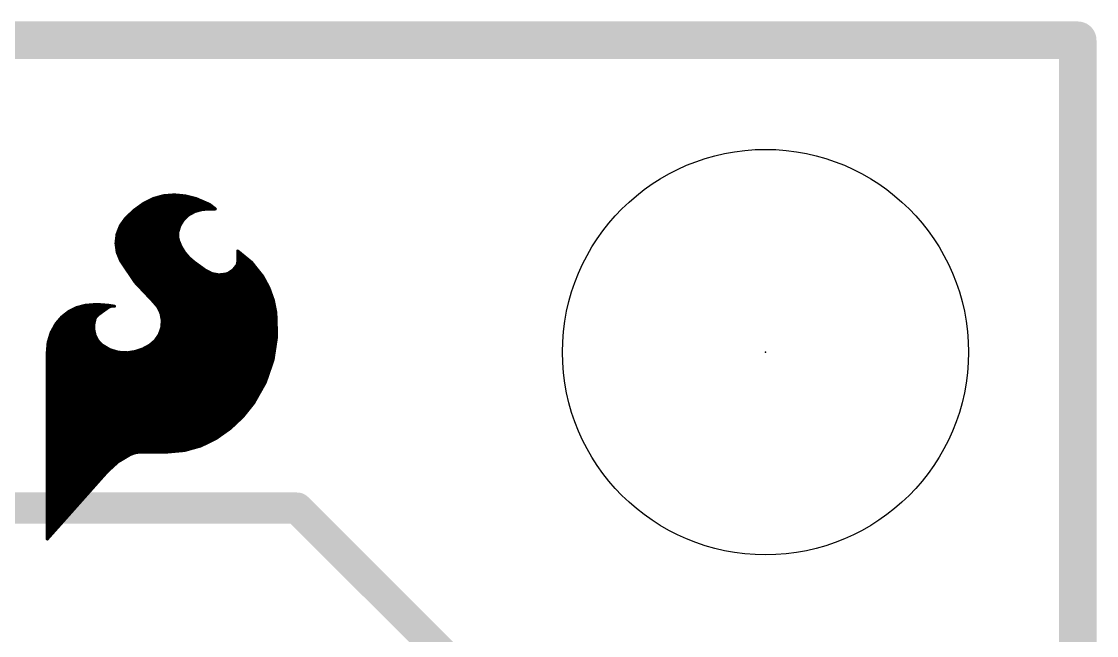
# Model space of a CAD drawing. Extents: x -6.3 to 52.2, y -19.1 to 23.1.
# Drawn here: x 43.48 to 52.22, y 18.01 to 23.01 of the extents above; entities that cross this region are included whole.
import ezdxf

# ---------------------------------------------------------------- set-up
doc = ezdxf.new("R2010")
doc.units = 0
for name, color, linetype in [('1', 12, 'CONTINUOUS'), ('16', 132, 'CONTINUOUS'), ('20', 53, 'CONTINUOUS'), ('21', 41, 'CONTINUOUS'), ('23', 53, 'CONTINUOUS')]:
    doc.layers.add(name, color=color, linetype=linetype)

msp = doc.modelspace()

# ---------------------------------------------------------------- linework, layer by layer
at = {"layer": '1', "const_width": 0.254}
for points in [[(0, 22.86), (52.07, 22.86)], [(52.07, 22.86), (52.07, 0)], [(45.72, 19.05), (38.1, 19.05)], [(45.72, 19.05), (46.99, 17.78)]]:
    msp.add_lwpolyline(points, dxfattribs=at)
at = {"layer": '1', "const_width": 0.127}
for points in [[(52.1335, 22.86, 1), (52.0065, 22.86)], [(52.07, 22.7965, 1), (52.07, 22.9235)], [(45.7649, 19.0949, 1), (45.6751, 19.0051)], [(45.72, 18.9865, 1), (45.72, 19.1135)]]:
    msp.add_lwpolyline(points, format="xyb", dxfattribs=at)
at = {"layer": '16', "const_width": 0.254}
for points in [[(0, 22.86), (52.07, 22.86)], [(52.07, 22.86), (52.07, 0)]]:
    msp.add_lwpolyline(points, dxfattribs=at)
at = {"layer": '16', "const_width": 0.127}
for points in [[(52.1335, 22.86, 1), (52.0065, 22.86)], [(52.07, 22.7965, 1), (52.07, 22.9235)]]:
    msp.add_lwpolyline(points, format="xyb", dxfattribs=at)
at = {"layer": '20', "const_width": 0.3048}
for points in [[(52.07, 22.86), (0, 22.86)], [(52.07, 0), (52.07, 22.86)]]:
    msp.add_lwpolyline(points, dxfattribs=at)
at = {"layer": '20', "const_width": 0.1524}
for points in [[(52.1462, 22.86, 1), (51.9938, 22.86)], [(52.07, 22.7838, 1), (52.07, 22.9362)]]:
    msp.add_lwpolyline(points, format="xyb", dxfattribs=at)
at = {"layer": '20'}
msp.add_circle((49.53, 20.32), 1.651, dxfattribs=at)
at = {"layer": '21', "const_width": 0.0254}
for points in [[(44.6349, 21.5936), (44.5509, 21.5704)], [(44.622, 21.59), (44.8184, 21.59)], [(44.7218, 21.6002), (44.6349, 21.5936)], [(44.8118, 21.5917), (44.7218, 21.6002)], [(44.8996, 21.5697), (44.8118, 21.5917)], [(44.4729, 21.5316), (44.3952, 21.4756)], [(44.4482, 21.5138), (45.0194, 21.5138)], [(44.5509, 21.5704), (44.4729, 21.5316)], [(44.4882, 21.5392), (44.9697, 21.5392)], [(44.5392, 21.5646), (44.9111, 21.5646)], [(44.9225, 21.5595), (44.8996, 21.5697)], [(44.9581, 21.5443), (44.9225, 21.5595)], [(45.0085, 21.5222), (44.9581, 21.5443)], [(45.052, 21.4884), (45.0085, 21.5222)], [(44.3952, 21.4756), (44.3256, 21.4097)], [(44.3282, 21.4122), (44.8106, 21.4122)], [(44.3551, 21.4376), (44.8377, 21.4376)], [(44.3819, 21.463), (44.8848, 21.463)], [(44.413, 21.4884), (45.052, 21.4884)], [(44.7967, 21.3993), (44.8387, 21.4385)], [(44.8387, 21.4385), (44.8895, 21.4655)], [(44.8895, 21.4655), (44.9407, 21.48)], [(44.9407, 21.48), (44.9936, 21.4859)], [(44.9936, 21.4859), (45.0546, 21.4859)], [(45.0545, 21.4859), (45.052, 21.4884)], [(45.0546, 21.4859), (45.0545, 21.4859)], [(44.2825, 21.3493), (44.2557, 21.2801)], [(44.2773, 21.336), (44.762, 21.336)], [(44.3256, 21.4097), (44.2825, 21.3493)], [(44.2911, 21.3614), (44.7732, 21.3614)], [(44.3092, 21.3868), (44.789, 21.3868)], [(44.7498, 21.2954), (44.7664, 21.3504)], [(44.7664, 21.3504), (44.7967, 21.3993)], [(44.2557, 21.2801), (44.2471, 21.2064)], [(44.2533, 21.2598), (44.7488, 21.2598)], [(44.2577, 21.2852), (44.7494, 21.2852)], [(44.2675, 21.3106), (44.7544, 21.3106)], [(44.7484, 21.262), (44.7498, 21.2954)], [(44.7549, 21.2293), (44.7484, 21.262)], [(44.2471, 21.2064), (44.257, 21.1329)], [(44.2474, 21.209), (44.7634, 21.209)], [(44.2502, 21.1836), (44.774, 21.1836)], [(44.2504, 21.2344), (44.7539, 21.2344)], [(44.2536, 21.1582), (44.7885, 21.1582)], [(44.7764, 21.1778), (44.7549, 21.2293)], [(44.8057, 21.1303), (44.7764, 21.1778)], [(44.257, 21.1329), (44.285, 21.0642)], [(44.2571, 21.1328), (44.8042, 21.1328)], [(44.2674, 21.1074), (44.8253, 21.1074)], [(44.2778, 21.082), (44.8489, 21.082)], [(44.285, 21.0642), (44.4036, 20.8884)], [(44.842, 21.0879), (44.8057, 21.1303)], [(44.8844, 21.0515), (44.842, 21.0879)], [(45.3501, 21.0509), (45.2375, 21.143)], [(45.2375, 21.143), (45.2375, 21.0541)], [(45.2375, 21.1328), (45.25, 21.1328)], [(45.2375, 21.1074), (45.281, 21.1074)], [(45.2375, 21.082), (45.3121, 21.082)], [(44.2901, 21.0566), (44.8785, 21.0566)], [(44.3073, 21.0312), (44.9125, 21.0312)], [(44.3244, 21.0058), (44.9477, 21.0058)], [(44.3415, 20.9804), (44.9858, 20.9804)], [(44.9758, 20.9855), (44.8844, 21.0515)], [(45.0271, 20.9593), (44.9758, 20.9855)], [(45.2002, 20.9894), (45.1613, 20.9626)], [(45.1871, 20.9804), (45.4063, 20.9804)], [(45.2298, 21.0261), (45.2002, 20.9894)], [(45.2134, 21.0058), (45.386, 21.0058)], [(45.2355, 21.0396), (45.2298, 21.0261)], [(45.232, 21.0312), (45.3658, 21.0312)], [(45.2375, 21.0541), (45.2355, 21.0396)], [(45.2375, 21.0566), (45.3431, 21.0566)], [(45.4407, 20.9372), (45.3501, 21.0509)], [(44.3587, 20.955), (45.0504, 20.955)], [(44.3758, 20.9296), (45.4448, 20.9296)], [(44.3929, 20.9042), (45.4584, 20.9042)], [(44.4036, 20.8884), (44.5491, 20.734)], [(45.0837, 20.9489), (45.0271, 20.9593)], [(45.1409, 20.955), (45.0837, 20.9489)], [(45.1613, 20.9626), (45.1409, 20.955)], [(45.1409, 20.955), (45.4265, 20.955)], [(45.4908, 20.8438), (45.4407, 20.9372)], [(44.4126, 20.8788), (45.4721, 20.8788)], [(44.4366, 20.8534), (45.4857, 20.8534)], [(44.4605, 20.828), (45.4965, 20.828)], [(44.4844, 20.8026), (45.5056, 20.8026)], [(45.5266, 20.744), (45.4908, 20.8438)], [(44.5084, 20.7772), (45.5147, 20.7772)], [(44.5323, 20.7518), (45.5238, 20.7518)], [(44.5491, 20.734), (44.5874, 20.6891)], [(44.5556, 20.7264), (45.5301, 20.7264)], [(45.5473, 20.64), (45.5266, 20.744)], [(43.8632, 20.6505), (43.8062, 20.6061)], [(43.8302, 20.6248), (44.1029, 20.6248)], [(43.8628, 20.6502), (44.1379, 20.6502)], [(43.928, 20.6826), (43.8632, 20.6505)], [(43.9139, 20.6756), (44.1729, 20.6756)], [(43.9979, 20.701), (43.928, 20.6826)], [(44.0919, 20.7083), (43.9979, 20.701)], [(43.9979, 20.701), (44.1859, 20.701)], [(44.1859, 20.701), (44.0919, 20.7083)], [(44.0995, 20.6223), (44.1834, 20.6832)], [(44.1834, 20.6832), (44.1991, 20.6916)], [(44.2342, 20.6934), (44.1859, 20.701)], [(44.1991, 20.6916), (44.2165, 20.6951)], [(44.2165, 20.6951), (44.2342, 20.6934)], [(44.5772, 20.701), (45.5352, 20.701)], [(44.5874, 20.6891), (44.6129, 20.6358)], [(44.5939, 20.6756), (45.5402, 20.6756)], [(44.606, 20.6502), (45.5453, 20.6502)], [(44.6129, 20.6358), (44.6236, 20.5777)], [(44.6149, 20.6248), (45.5478, 20.6248)], [(45.5533, 20.4472), (45.5473, 20.64)], [(43.7592, 20.5511), (43.7191, 20.4779)], [(43.7578, 20.5486), (44.0671, 20.5486)], [(43.8062, 20.6061), (43.7592, 20.5511)], [(43.7788, 20.574), (44.0727, 20.574)], [(43.8005, 20.5994), (44.0807, 20.5994)], [(44.0668, 20.5473), (44.0767, 20.5918)], [(44.0668, 20.5017), (44.0668, 20.5473)], [(44.0767, 20.5918), (44.0857, 20.6089)], [(44.0857, 20.6089), (44.0995, 20.6223)], [(44.6236, 20.5777), (44.619, 20.5188)], [(44.6196, 20.5994), (45.5486, 20.5994)], [(44.6214, 20.5486), (45.5502, 20.5486)], [(44.6234, 20.574), (45.5494, 20.574)], [(43.7191, 20.4779), (43.6951, 20.398)], [(43.7174, 20.4724), (44.0733, 20.4724)], [(43.73, 20.4978), (44.0676, 20.4978)], [(43.7439, 20.5232), (44.0668, 20.5232)], [(44.0767, 20.4572), (44.0668, 20.5017)], [(44.0989, 20.4138), (44.0767, 20.4572)], [(44.5994, 20.4631), (44.566, 20.4144)], [(44.619, 20.5188), (44.5994, 20.4631)], [(44.6027, 20.4724), (45.5525, 20.4724)], [(44.6116, 20.4978), (45.5518, 20.4978)], [(44.6194, 20.5232), (45.551, 20.5232)], [(43.6951, 20.398), (43.6881, 20.3149)], [(43.6928, 20.3708), (44.1452, 20.3708)], [(43.6949, 20.3962), (44.1157, 20.3962)], [(43.7021, 20.4216), (44.0949, 20.4216)], [(43.7098, 20.447), (44.0819, 20.447)], [(44.1326, 20.3784), (44.0989, 20.4138)], [(44.196, 20.3402), (44.1326, 20.3784)], [(44.5212, 20.3759), (44.4648, 20.3455)], [(44.5117, 20.3708), (45.5418, 20.3708)], [(44.566, 20.4144), (44.5212, 20.3759)], [(44.5449, 20.3962), (45.5456, 20.3962)], [(44.571, 20.4216), (45.5495, 20.4216)], [(44.5884, 20.447), (45.5533, 20.447)], [(45.5245, 20.2565), (45.5533, 20.4472)], [(43.6881, 20.3149), (43.6881, 18.7985)], [(43.6881, 20.2946), (45.5302, 20.2946)], [(43.6885, 20.32), (44.2622, 20.32)], [(43.6907, 20.3454), (44.1874, 20.3454)], [(44.2668, 20.3186), (44.196, 20.3402)], [(44.3408, 20.3149), (44.2668, 20.3186)], [(44.4041, 20.325), (44.3408, 20.3149)], [(44.3728, 20.32), (45.5341, 20.32)], [(44.4648, 20.3455), (44.4041, 20.325)], [(44.4645, 20.3454), (45.5379, 20.3454)], [(43.6881, 20.2692), (45.5264, 20.2692)], [(43.6881, 20.2438), (45.5201, 20.2438)], [(43.6881, 20.2184), (45.5114, 20.2184)], [(43.6881, 20.193), (45.5026, 20.193)], [(45.4617, 20.0741), (45.5245, 20.2565)], [(43.6881, 20.1676), (45.4939, 20.1676)], [(43.6881, 20.1422), (45.4851, 20.1422)], [(43.6881, 20.1168), (45.4764, 20.1168)], [(43.6881, 20.0914), (45.4676, 20.0914)], [(43.6881, 20.066), (45.4571, 20.066)], [(43.6881, 20.0406), (45.4428, 20.0406)], [(43.6881, 20.0152), (45.4285, 20.0152)], [(45.367, 19.906), (45.4617, 20.0741)], [(43.6881, 19.9898), (45.4142, 19.9898)], [(43.6881, 19.9644), (45.3999, 19.9644)], [(43.6881, 19.939), (45.3856, 19.939)], [(43.6881, 19.9136), (45.3713, 19.9136)], [(43.6881, 19.8882), (45.3528, 19.8882)], [(43.6881, 19.8628), (45.3325, 19.8628)], [(43.6881, 19.8374), (45.3122, 19.8374)], [(45.2786, 19.7953), (45.367, 19.906)], [(43.6881, 19.812), (45.2919, 19.812)], [(43.6881, 19.7866), (45.2693, 19.7866)], [(43.6881, 19.7612), (45.2424, 19.7612)], [(45.1754, 19.6981), (45.2786, 19.7953)], [(43.6881, 19.7358), (45.2154, 19.7358)], [(43.6881, 19.7104), (45.1885, 19.7104)], [(43.6881, 19.685), (45.1569, 19.685)], [(45.0597, 19.6164), (45.1754, 19.6981)], [(43.6881, 19.6596), (45.1209, 19.6596)], [(43.6881, 19.6342), (45.0849, 19.6342)], [(43.6881, 19.6088), (45.0441, 19.6088)], [(43.6881, 19.5834), (44.992, 19.5834)], [(44.9367, 19.5564), (45.0597, 19.6164)], [(43.6881, 19.558), (44.9399, 19.558)], [(43.6881, 19.5326), (44.8514, 19.5326)], [(43.6881, 19.5072), (44.6685, 19.5072)], [(44.2625, 19.4267), (44.3637, 19.4869)], [(44.3637, 19.4869), (44.4009, 19.5004)], [(44.4009, 19.5004), (44.4399, 19.5072)], [(44.4399, 19.5072), (44.6685, 19.5072)], [(44.6685, 19.5072), (44.8048, 19.5196)], [(44.8048, 19.5196), (44.9367, 19.5564)], [(43.6881, 19.4818), (44.3551, 19.4818)], [(43.6881, 19.4564), (44.3124, 19.4564)], [(43.6881, 19.431), (44.2697, 19.431)], [(43.6881, 19.4056), (44.2394, 19.4056)], [(44.1757, 19.3472), (44.2625, 19.4267)], [(43.6881, 19.3802), (44.2117, 19.3802)], [(43.6881, 19.3548), (44.184, 19.3548)], [(43.6881, 18.7985), (44.1757, 19.3472)], [(43.6881, 19.3294), (44.1599, 19.3294)], [(43.6881, 19.304), (44.1373, 19.304)], [(43.6881, 19.2786), (44.1147, 19.2786)], [(43.6881, 19.2532), (44.0922, 19.2532)], [(43.6881, 19.2278), (44.0696, 19.2278)], [(43.6881, 19.2024), (44.047, 19.2024)], [(43.6881, 19.177), (44.0245, 19.177)], [(43.6881, 19.1516), (44.0019, 19.1516)], [(43.6881, 19.1262), (43.9793, 19.1262)], [(43.6881, 19.1008), (43.9567, 19.1008)], [(43.6881, 19.0754), (43.9342, 19.0754)], [(43.6881, 19.05), (43.9116, 19.05)], [(43.6881, 19.0246), (43.889, 19.0246)], [(43.6881, 18.9992), (43.8665, 18.9992)], [(43.6881, 18.9738), (43.8439, 18.9738)], [(43.6881, 18.9484), (43.8213, 18.9484)], [(43.6881, 18.923), (43.7987, 18.923)], [(43.6881, 18.8976), (43.7762, 18.8976)], [(43.6881, 18.8722), (43.7536, 18.8722)], [(43.6881, 18.8468), (43.731, 18.8468)], [(43.6881, 18.8214), (43.7084, 18.8214)]]:
    msp.add_lwpolyline(points, dxfattribs=at)
at = {"layer": '21', "const_width": 0.0127}
for points in [[(44.622, 21.5964, 1), (44.622, 21.5836)], [(44.6344, 21.5999, 1), (44.6354, 21.5872)], [(44.6366, 21.5875, 1), (44.6332, 21.5997)], [(44.7224, 21.6065, 1), (44.7212, 21.5939)], [(44.7223, 21.5939, 1), (44.7213, 21.6065)], [(44.8134, 21.5978, 1), (44.8103, 21.5855)], [(44.8112, 21.5853, 1), (44.8125, 21.598)], [(44.8184, 21.5836, 1), (44.8184, 21.5964)], [(44.4482, 21.5202, 1), (44.4482, 21.5074)], [(44.4701, 21.5373, 1), (44.4757, 21.5259)], [(44.4766, 21.5264, 1), (44.4692, 21.5368)], [(44.4882, 21.5456, 1), (44.4882, 21.5328)], [(44.5392, 21.571, 1), (44.5392, 21.5583)], [(44.5492, 21.5765, 1), (44.5526, 21.5643)], [(44.5537, 21.5647, 1), (44.5481, 21.5761)], [(44.9022, 21.5755, 1), (44.897, 21.5639)], [(44.8981, 21.5635, 1), (44.9011, 21.5759)], [(44.9111, 21.5583, 1), (44.9111, 21.571)], [(44.925, 21.5653, 1), (44.92, 21.5537)], [(44.9199, 21.5537, 1), (44.9251, 21.5653)], [(44.9606, 21.5501, 1), (44.9556, 21.5385)], [(44.9556, 21.5385, 1), (44.9606, 21.5501)], [(44.9697, 21.5328, 1), (44.9697, 21.5456)], [(45.0124, 21.5272, 1), (45.0046, 21.5172)], [(45.006, 21.5164, 1), (45.0111, 21.528)], [(45.0194, 21.5074, 1), (45.0194, 21.5202)], [(44.3282, 21.4186, 1), (44.3282, 21.4059)], [(44.3551, 21.444, 1), (44.3551, 21.4312)], [(44.3819, 21.4694, 1), (44.3819, 21.4566)], [(44.3915, 21.4807, 1), (44.3989, 21.4704)], [(44.3996, 21.4709, 1), (44.3908, 21.4802)], [(44.413, 21.4948, 1), (44.413, 21.4821)], [(44.8106, 21.4059, 1), (44.8106, 21.4186)], [(44.8358, 21.4441, 1), (44.8417, 21.4329)], [(44.8431, 21.4339, 1), (44.8344, 21.4432)], [(44.8377, 21.4312, 1), (44.8377, 21.444)], [(44.8878, 21.4716, 1), (44.8912, 21.4594)], [(44.8848, 21.4566, 1), (44.8848, 21.4694)], [(44.8925, 21.4599, 1), (44.8865, 21.4711)], [(44.94, 21.4863, 1), (44.9414, 21.4737)], [(44.9424, 21.4739, 1), (44.939, 21.4861)], [(44.9936, 21.4923, 1), (44.9936, 21.4795)], [(44.9943, 21.4796, 1), (44.9929, 21.4922)], [(45.0565, 21.4929, 1), (45.0475, 21.4839)], [(45.0481, 21.4834, 1), (45.0559, 21.4934)], [(45.0545, 21.4923, 1), (45.0545, 21.4795)], [(45.05, 21.4814, 1), (45.059, 21.4904)], [(45.052, 21.4821, 1), (45.052, 21.4948)], [(45.0546, 21.4795, 1), (45.0546, 21.4923)], [(45.0546, 21.4795, 1), (45.0546, 21.4923)], [(44.2773, 21.3424, 1), (44.2773, 21.3297)], [(44.2773, 21.353, 1), (44.2876, 21.3456)], [(44.2884, 21.347, 1), (44.2765, 21.3516)], [(44.2911, 21.3678, 1), (44.2911, 21.355)], [(44.3092, 21.3932, 1), (44.3092, 21.3804)], [(44.3212, 21.4143, 1), (44.33, 21.4051)], [(44.3308, 21.406, 1), (44.3204, 21.4134)], [(44.761, 21.3538, 1), (44.7718, 21.3471)], [(44.7725, 21.3486, 1), (44.7603, 21.3523)], [(44.762, 21.3297, 1), (44.762, 21.3424)], [(44.7732, 21.355, 1), (44.7732, 21.3678)], [(44.789, 21.3804, 1), (44.789, 21.3932)], [(44.7924, 21.4039, 1), (44.8011, 21.3946)], [(44.8021, 21.3959, 1), (44.7913, 21.4026)], [(44.2533, 21.2662, 1), (44.2533, 21.2535)], [(44.2498, 21.2824, 1), (44.2617, 21.2778)], [(44.262, 21.2794, 1), (44.2494, 21.2809)], [(44.2577, 21.2916, 1), (44.2577, 21.2788)], [(44.2675, 21.317, 1), (44.2675, 21.3042)], [(44.742, 21.2623, 1), (44.7547, 21.2618)], [(44.7546, 21.2633, 1), (44.7422, 21.2608)], [(44.7561, 21.2951, 1), (44.7435, 21.2957)], [(44.7437, 21.2972, 1), (44.7559, 21.2936)], [(44.7488, 21.2535, 1), (44.7488, 21.2662)], [(44.7494, 21.2788, 1), (44.7494, 21.2916)], [(44.7544, 21.3042, 1), (44.7544, 21.317)], [(44.2534, 21.2073, 1), (44.2408, 21.2056)], [(44.2408, 21.2072, 1), (44.2534, 21.2057)], [(44.2474, 21.2154, 1), (44.2474, 21.2026)], [(44.2502, 21.19, 1), (44.2502, 21.1773)], [(44.2504, 21.2408, 1), (44.2504, 21.228)], [(44.2536, 21.1646, 1), (44.2536, 21.1518)], [(44.7608, 21.2317, 1), (44.749, 21.2269)], [(44.7487, 21.2281, 1), (44.7611, 21.2305)], [(44.7539, 21.228, 1), (44.7539, 21.2408)], [(44.7634, 21.2026, 1), (44.7634, 21.2154)], [(44.7818, 21.1811, 1), (44.771, 21.1745)], [(44.7705, 21.1753, 1), (44.7822, 21.1802)], [(44.774, 21.1773, 1), (44.774, 21.19)], [(44.7885, 21.1518, 1), (44.7885, 21.1646)], [(44.2629, 21.1353, 1), (44.2512, 21.1305)], [(44.2571, 21.1392, 1), (44.2571, 21.1264)], [(44.2507, 21.1321, 1), (44.2633, 21.1338)], [(44.2674, 21.1138, 1), (44.2674, 21.1011)], [(44.2778, 21.0884, 1), (44.2778, 21.0756)], [(44.2903, 21.0678, 1), (44.2797, 21.0606)], [(44.2791, 21.0618, 1), (44.2909, 21.0666)], [(44.8105, 21.1344, 1), (44.8009, 21.1262)], [(44.8003, 21.127, 1), (44.8111, 21.1336)], [(44.8042, 21.1264, 1), (44.8042, 21.1392)], [(44.8253, 21.1011, 1), (44.8253, 21.1138)], [(44.8462, 21.0927, 1), (44.8379, 21.0831)], [(44.8372, 21.0838, 1), (44.8469, 21.092)], [(44.8489, 21.0756, 1), (44.8489, 21.0884)], [(45.2415, 21.1479, 1), (45.2335, 21.1381)], [(45.2375, 21.1392, 1), (45.2375, 21.1264)], [(45.2375, 21.1138, 1), (45.2375, 21.1011)], [(45.2375, 21.0884, 1), (45.2375, 21.0756)], [(45.2439, 21.143, 1), (45.2312, 21.143)], [(45.25, 21.1264, 1), (45.25, 21.1392)], [(45.281, 21.1011, 1), (45.281, 21.1138)], [(45.3121, 21.0756, 1), (45.3121, 21.0884)], [(44.2901, 21.063, 1), (44.2901, 21.0502)], [(44.3073, 21.0376, 1), (44.3073, 21.0249)], [(44.3244, 21.0122, 1), (44.3244, 20.9994)], [(44.3415, 20.9868, 1), (44.3415, 20.974)], [(44.8881, 21.0566, 1), (44.8807, 21.0464)], [(44.8785, 21.0502, 1), (44.8785, 21.063)], [(44.8803, 21.0467, 1), (44.8885, 21.0563)], [(44.9125, 21.0249, 1), (44.9125, 21.0376)], [(44.9477, 20.9994, 1), (44.9477, 21.0122)], [(44.9787, 20.9912, 1), (44.9729, 20.9798)], [(44.9721, 20.9804, 1), (44.9795, 20.9906)], [(44.9858, 20.974, 1), (44.9858, 20.9868)], [(45.1871, 20.9868, 1), (45.1871, 20.974)], [(45.1952, 20.9934, 1), (45.2051, 20.9854)], [(45.2038, 20.9841, 1), (45.1966, 20.9946)], [(45.2134, 21.0122, 1), (45.2134, 20.9994)], [(45.224, 21.0286, 1), (45.2356, 21.0236)], [(45.2347, 21.0221, 1), (45.2249, 21.0301)], [(45.232, 21.0376, 1), (45.232, 21.0249)], [(45.2292, 21.0404, 1), (45.2418, 21.0387)], [(45.2414, 21.0371, 1), (45.2297, 21.0421)], [(45.2375, 21.063, 1), (45.2375, 21.0502)], [(45.2438, 21.0532, 1), (45.2312, 21.055)], [(45.2312, 21.0541, 1), (45.2439, 21.0541)], [(45.3431, 21.0502, 1), (45.3431, 21.063)], [(45.355, 21.0549, 1), (45.3451, 21.047)], [(45.346, 21.046, 1), (45.3541, 21.0558)], [(45.3658, 21.0249, 1), (45.3658, 21.0376)], [(45.386, 20.9994, 1), (45.386, 21.0122)], [(45.4063, 20.974, 1), (45.4063, 20.9868)], [(44.3587, 20.9614, 1), (44.3587, 20.9487)], [(44.3758, 20.936, 1), (44.3758, 20.9232)], [(44.3929, 20.9106, 1), (44.3929, 20.8978)], [(44.4082, 20.8927, 1), (44.399, 20.884)], [(44.3984, 20.8848, 1), (44.4089, 20.8919)], [(45.0282, 20.9656, 1), (45.0259, 20.9531)], [(45.0242, 20.9537, 1), (45.03, 20.965)], [(45.0504, 20.9487, 1), (45.0504, 20.9614)], [(45.083, 20.9552, 1), (45.0843, 20.9425)], [(45.0825, 20.9426, 1), (45.0848, 20.9551)], [(45.1409, 20.9614, 1), (45.1409, 20.9487)], [(45.1387, 20.961, 1), (45.1431, 20.949)], [(45.1416, 20.9487, 1), (45.1402, 20.9613)], [(45.1577, 20.9678, 1), (45.1649, 20.9574)], [(45.1635, 20.9566, 1), (45.1591, 20.9686)], [(45.4265, 20.9487, 1), (45.4265, 20.9614)], [(45.4463, 20.9402, 1), (45.4351, 20.9342)], [(45.4357, 20.9332, 1), (45.4457, 20.9412)], [(45.4448, 20.9232, 1), (45.4448, 20.936)], [(45.4584, 20.8978, 1), (45.4584, 20.9106)], [(44.4126, 20.8852, 1), (44.4126, 20.8725)], [(44.4366, 20.8598, 1), (44.4366, 20.847)], [(44.4605, 20.8344, 1), (44.4605, 20.8216)], [(44.4844, 20.809, 1), (44.4844, 20.7963)], [(45.4721, 20.8725, 1), (45.4721, 20.8852)], [(45.4968, 20.8459, 1), (45.4849, 20.8416)], [(45.4852, 20.8408, 1), (45.4964, 20.8468)], [(45.4857, 20.847, 1), (45.4857, 20.8598)], [(45.4965, 20.8216, 1), (45.4965, 20.8344)], [(45.5056, 20.7963, 1), (45.5056, 20.809)], [(44.5084, 20.7836, 1), (44.5084, 20.7708)], [(44.5323, 20.7582, 1), (44.5323, 20.7454)], [(44.5539, 20.7381, 1), (44.5443, 20.7299)], [(44.5445, 20.7296, 1), (44.5537, 20.7384)], [(44.5556, 20.7328, 1), (44.5556, 20.7201)], [(45.5147, 20.7708, 1), (45.5147, 20.7836)], [(45.5329, 20.7452, 1), (45.5204, 20.7427)], [(45.5207, 20.7418, 1), (45.5326, 20.7461)], [(45.5238, 20.7454, 1), (45.5238, 20.7582)], [(45.5301, 20.7201, 1), (45.5301, 20.7328)], [(43.8302, 20.6312, 1), (43.8302, 20.6184)], [(43.8628, 20.6566, 1), (43.8628, 20.6439)], [(43.8604, 20.6562, 1), (43.866, 20.6448)], [(43.8671, 20.6455, 1), (43.8593, 20.6555)], [(43.9139, 20.682, 1), (43.9139, 20.6692)], [(43.9264, 20.6887, 1), (43.9296, 20.6764)], [(43.9308, 20.6769, 1), (43.9252, 20.6883)], [(43.9979, 20.7074, 1), (43.9979, 20.6946)], [(43.9974, 20.7073, 1), (43.9984, 20.6947)], [(43.9995, 20.6949, 1), (43.9963, 20.7071)], [(44.0924, 20.7147, 1), (44.0914, 20.702)], [(44.0924, 20.702, 1), (44.0914, 20.7147)], [(44.1029, 20.6184, 1), (44.1029, 20.6312)], [(44.1379, 20.6439, 1), (44.1379, 20.6566)], [(44.1729, 20.6692, 1), (44.1729, 20.682)], [(44.1804, 20.6888, 1), (44.1864, 20.6776)], [(44.1869, 20.7073, 1), (44.1849, 20.6947)], [(44.1871, 20.6781, 1), (44.1797, 20.6883)], [(44.1854, 20.6947, 1), (44.1864, 20.7073)], [(44.1859, 20.6946, 1), (44.1859, 20.7074)], [(44.1978, 20.6978, 1), (44.2003, 20.6854)], [(44.2021, 20.686, 1), (44.1961, 20.6972)], [(44.2171, 20.7014, 1), (44.2159, 20.6888)], [(44.2178, 20.6889, 1), (44.2152, 20.7013)], [(44.2332, 20.6871, 1), (44.2352, 20.6997)], [(44.2336, 20.6871, 1), (44.2348, 20.6997)], [(44.5772, 20.7074, 1), (44.5772, 20.6946)], [(44.5932, 20.6918, 1), (44.5817, 20.6863)], [(44.5826, 20.6849, 1), (44.5923, 20.6932)], [(44.5939, 20.682, 1), (44.5939, 20.6692)], [(44.606, 20.6566, 1), (44.606, 20.6439)], [(44.6191, 20.6369, 1), (44.6066, 20.6346)], [(44.6071, 20.633, 1), (44.6186, 20.6385)], [(44.6149, 20.6312, 1), (44.6149, 20.6184)], [(45.5352, 20.6946, 1), (45.5352, 20.7074)], [(45.5402, 20.6692, 1), (45.5402, 20.682)], [(45.5536, 20.6402, 1), (45.541, 20.6398)], [(45.5411, 20.6388, 1), (45.5535, 20.6412)], [(45.5453, 20.6439, 1), (45.5453, 20.6566)], [(45.5478, 20.6184, 1), (45.5478, 20.6312)], [(43.7578, 20.555, 1), (43.7578, 20.5422)], [(43.7544, 20.5552, 1), (43.764, 20.547)], [(43.7648, 20.548, 1), (43.7536, 20.5542)], [(43.7788, 20.5804, 1), (43.7788, 20.5677)], [(43.8005, 20.6058, 1), (43.8005, 20.593)], [(43.8023, 20.6111, 1), (43.8101, 20.6011)], [(43.811, 20.602, 1), (43.8013, 20.6102)], [(44.0731, 20.5473, 1), (44.0604, 20.5473)], [(44.0606, 20.5487, 1), (44.073, 20.5459)], [(44.0671, 20.5422, 1), (44.0671, 20.555)], [(44.0711, 20.5948, 1), (44.0823, 20.5888)], [(44.0829, 20.5904, 1), (44.0705, 20.5932)], [(44.0727, 20.5677, 1), (44.0727, 20.5804)], [(44.0813, 20.6134, 1), (44.0901, 20.6043)], [(44.0913, 20.6059, 1), (44.0801, 20.6118)], [(44.0807, 20.593, 1), (44.0807, 20.6058)], [(44.0958, 20.6274, 1), (44.1032, 20.6172)], [(44.1039, 20.6178, 1), (44.0951, 20.6268)], [(44.6196, 20.6058, 1), (44.6196, 20.593)], [(44.6214, 20.555, 1), (44.6214, 20.5422)], [(44.6234, 20.5804, 1), (44.6234, 20.5677)], [(44.63, 20.5772, 1), (44.6173, 20.5782)], [(44.6174, 20.5765, 1), (44.6299, 20.5788)], [(45.5486, 20.593, 1), (45.5486, 20.6058)], [(45.5494, 20.5677, 1), (45.5494, 20.5804)], [(45.5502, 20.5422, 1), (45.5502, 20.555)], [(43.7174, 20.4788, 1), (43.7174, 20.466)], [(43.7135, 20.481, 1), (43.7247, 20.4749)], [(43.7252, 20.4761, 1), (43.713, 20.4798)], [(43.73, 20.5042, 1), (43.73, 20.4915)], [(43.7439, 20.5296, 1), (43.7439, 20.5168)], [(44.073, 20.5031, 1), (44.0606, 20.5003)], [(44.0604, 20.5017, 1), (44.0731, 20.5017)], [(44.0668, 20.5168, 1), (44.0668, 20.5296)], [(44.0676, 20.4915, 1), (44.0676, 20.5042)], [(44.0824, 20.4601, 1), (44.071, 20.4543)], [(44.0705, 20.4558, 1), (44.0829, 20.4586)], [(44.0733, 20.466, 1), (44.0733, 20.4788)], [(44.5934, 20.4652, 1), (44.6054, 20.461)], [(44.6046, 20.4595, 1), (44.5942, 20.4667)], [(44.6027, 20.4788, 1), (44.6027, 20.466)], [(44.6116, 20.5042, 1), (44.6116, 20.4915)], [(44.6127, 20.5193, 1), (44.6254, 20.5183)], [(44.6194, 20.5296, 1), (44.6194, 20.5168)], [(44.625, 20.5167, 1), (44.6131, 20.5209)], [(45.551, 20.5168, 1), (45.551, 20.5296)], [(45.5518, 20.4915, 1), (45.5518, 20.5042)], [(45.5525, 20.466, 1), (45.5525, 20.4788)], [(43.6928, 20.3772, 1), (43.6928, 20.3645)], [(43.6949, 20.4026, 1), (43.6949, 20.3898)], [(43.7014, 20.3975, 1), (43.6887, 20.3986)], [(43.689, 20.3999, 1), (43.7011, 20.3962)], [(43.7021, 20.428, 1), (43.7021, 20.4153)], [(43.7098, 20.4534, 1), (43.7098, 20.4407)], [(44.0819, 20.4407, 1), (44.0819, 20.4534)], [(44.1035, 20.4181, 1), (44.0943, 20.4094)], [(44.0933, 20.4109, 1), (44.1046, 20.4166)], [(44.0949, 20.4153, 1), (44.0949, 20.428)], [(44.1157, 20.3898, 1), (44.1157, 20.4026)], [(44.1359, 20.3838, 1), (44.1293, 20.373)], [(44.128, 20.374, 1), (44.1372, 20.3828)], [(44.1452, 20.3645, 1), (44.1452, 20.3772)], [(44.5117, 20.3772, 1), (44.5117, 20.3645)], [(44.5171, 20.3807, 1), (44.5253, 20.3711)], [(44.5242, 20.3703, 1), (44.5182, 20.3815)], [(44.5449, 20.4026, 1), (44.5449, 20.3898)], [(44.5608, 20.4179, 1), (44.5713, 20.4108)], [(44.5702, 20.4095, 1), (44.5619, 20.4192)], [(44.571, 20.428, 1), (44.571, 20.4153)], [(44.5884, 20.4534, 1), (44.5884, 20.4407)], [(45.5418, 20.3645, 1), (45.5418, 20.3772)], [(45.5456, 20.3898, 1), (45.5456, 20.4026)], [(45.547, 20.447, 1), (45.5597, 20.4474)], [(45.5596, 20.4462, 1), (45.5471, 20.4481)], [(45.5495, 20.4153, 1), (45.5495, 20.428)], [(45.5533, 20.4407, 1), (45.5533, 20.4534)], [(43.6818, 20.3154, 1), (43.6944, 20.3144)], [(43.6881, 20.301, 1), (43.6881, 20.2883)], [(43.6944, 20.3149, 1), (43.6818, 20.3149)], [(43.6885, 20.3264, 1), (43.6885, 20.3136)], [(43.6907, 20.3518, 1), (43.6907, 20.3391)], [(44.1874, 20.3391, 1), (44.1874, 20.3518)], [(44.1979, 20.3463, 1), (44.1942, 20.3341)], [(44.1927, 20.3347, 1), (44.1993, 20.3456)], [(44.2672, 20.3249, 1), (44.2665, 20.3122)], [(44.2622, 20.3136, 1), (44.2622, 20.3264)], [(44.265, 20.3125, 1), (44.2687, 20.3246)], [(44.3398, 20.3212, 1), (44.3418, 20.3086)], [(44.3405, 20.3086, 1), (44.3411, 20.3212)], [(44.3728, 20.3264, 1), (44.3728, 20.3136)], [(44.4021, 20.331, 1), (44.4061, 20.319)], [(44.4051, 20.3187, 1), (44.4031, 20.3312)], [(44.4645, 20.3518, 1), (44.4645, 20.3391)], [(44.4618, 20.3511, 1), (44.4678, 20.3399)], [(44.4668, 20.3395, 1), (44.4628, 20.3515)], [(45.5302, 20.2883, 1), (45.5302, 20.301)], [(45.5341, 20.3136, 1), (45.5341, 20.3264)], [(45.5379, 20.3391, 1), (45.5379, 20.3518)], [(43.6881, 20.2756, 1), (43.6881, 20.2629)], [(43.6881, 20.2502, 1), (43.6881, 20.2374)], [(43.6881, 20.2248, 1), (43.6881, 20.2121)], [(43.6881, 20.1994, 1), (43.6881, 20.1867)], [(45.5026, 20.1867, 1), (45.5026, 20.1994)], [(45.5114, 20.2121, 1), (45.5114, 20.2248)], [(45.5182, 20.2574, 1), (45.5308, 20.2555)], [(45.5305, 20.2544, 1), (45.5185, 20.2585)], [(45.5201, 20.2374, 1), (45.5201, 20.2502)], [(45.5264, 20.2629, 1), (45.5264, 20.2756)], [(43.6881, 20.174, 1), (43.6881, 20.1612)], [(43.6881, 20.1486, 1), (43.6881, 20.1359)], [(43.6881, 20.1232, 1), (43.6881, 20.1105)], [(45.4764, 20.1105, 1), (45.4764, 20.1232)], [(45.4851, 20.1359, 1), (45.4851, 20.1486)], [(45.4939, 20.1612, 1), (45.4939, 20.174)], [(43.6881, 20.0978, 1), (43.6881, 20.085)], [(43.6881, 20.0724, 1), (43.6881, 20.0597)], [(43.6881, 20.047, 1), (43.6881, 20.0343)], [(43.6881, 20.0216, 1), (43.6881, 20.0088)], [(45.4285, 20.0088, 1), (45.4285, 20.0216)], [(45.4428, 20.0343, 1), (45.4428, 20.047)], [(45.4557, 20.0761, 1), (45.4677, 20.072)], [(45.4672, 20.071, 1), (45.4561, 20.0772)], [(45.4571, 20.0597, 1), (45.4571, 20.0724)], [(45.4676, 20.085, 1), (45.4676, 20.0978)], [(43.6881, 19.9962, 1), (43.6881, 19.9835)], [(43.6881, 19.9708, 1), (43.6881, 19.9581)], [(43.6881, 19.9454, 1), (43.6881, 19.9326)], [(45.3856, 19.9326, 1), (45.3856, 19.9454)], [(45.3999, 19.9581, 1), (45.3999, 19.9708)], [(45.4142, 19.9835, 1), (45.4142, 19.9962)], [(43.6881, 19.92, 1), (43.6881, 19.9073)], [(43.6881, 19.8946, 1), (43.6881, 19.8819)], [(43.6881, 19.8692, 1), (43.6881, 19.8564)], [(43.6881, 19.8438, 1), (43.6881, 19.8311)], [(45.3122, 19.8311, 1), (45.3122, 19.8438)], [(45.3325, 19.8564, 1), (45.3325, 19.8692)], [(45.3528, 19.8819, 1), (45.3528, 19.8946)], [(45.3615, 19.9091, 1), (45.3725, 19.9029)], [(45.372, 19.902, 1), (45.362, 19.91)], [(45.3713, 19.9073, 1), (45.3713, 19.92)], [(43.6881, 19.8184, 1), (43.6881, 19.8056)], [(43.6881, 19.793, 1), (43.6881, 19.7802)], [(43.6881, 19.7676, 1), (43.6881, 19.7549)], [(45.2424, 19.7549, 1), (45.2424, 19.7676)], [(45.2693, 19.7802, 1), (45.2693, 19.793)], [(45.2736, 19.7993, 1), (45.2835, 19.7913)], [(45.2829, 19.7907, 1), (45.2742, 19.7999)], [(45.2919, 19.8056, 1), (45.2919, 19.8184)], [(43.6881, 19.7422, 1), (43.6881, 19.7294)], [(43.6881, 19.7168, 1), (43.6881, 19.704)], [(43.6881, 19.6914, 1), (43.6881, 19.6787)], [(45.1569, 19.6787, 1), (45.1569, 19.6914)], [(45.1711, 19.7027, 1), (45.1798, 19.6935)], [(45.1791, 19.6929, 1), (45.1718, 19.7033)], [(45.1885, 19.704, 1), (45.1885, 19.7168)], [(45.2154, 19.7294, 1), (45.2154, 19.7422)], [(43.6881, 19.666, 1), (43.6881, 19.6532)], [(43.6881, 19.6406, 1), (43.6881, 19.6278)], [(43.6881, 19.6152, 1), (43.6881, 19.6025)], [(43.6881, 19.5898, 1), (43.6881, 19.577)], [(44.992, 19.577, 1), (44.992, 19.5898)], [(45.0441, 19.6025, 1), (45.0441, 19.6152)], [(45.056, 19.6216, 1), (45.0634, 19.6112)], [(45.0625, 19.6107, 1), (45.0569, 19.6221)], [(45.0849, 19.6278, 1), (45.0849, 19.6406)], [(45.1209, 19.6532, 1), (45.1209, 19.666)], [(43.6881, 19.5644, 1), (43.6881, 19.5516)], [(43.6881, 19.539, 1), (43.6881, 19.5263)], [(43.6881, 19.5136, 1), (43.6881, 19.5008)], [(44.3615, 19.4929, 1), (44.3659, 19.4809)], [(44.3669, 19.4814, 1), (44.3605, 19.4924)], [(44.3998, 19.5066, 1), (44.402, 19.4941)], [(44.4031, 19.4944, 1), (44.3988, 19.5063)], [(44.4399, 19.5136, 1), (44.4399, 19.5008)], [(44.441, 19.5009, 1), (44.4388, 19.5135)], [(44.6679, 19.5135, 1), (44.6691, 19.5009)], [(44.6685, 19.5008, 1), (44.6685, 19.5136)], [(44.6685, 19.5008, 1), (44.6685, 19.5136)], [(44.8031, 19.5257, 1), (44.8065, 19.5135)], [(44.8054, 19.5133, 1), (44.8042, 19.5259)], [(44.8514, 19.5263, 1), (44.8514, 19.539)], [(44.9339, 19.5621, 1), (44.9394, 19.5507)], [(44.9384, 19.5503, 1), (44.935, 19.5625)], [(44.9399, 19.5516, 1), (44.9399, 19.5644)], [(43.6881, 19.4882, 1), (43.6881, 19.4754)], [(43.6881, 19.4628, 1), (43.6881, 19.4501)], [(43.6881, 19.4374, 1), (43.6881, 19.4246)], [(43.6881, 19.412, 1), (43.6881, 19.3992)], [(44.2394, 19.3992, 1), (44.2394, 19.412)], [(44.2593, 19.4322, 1), (44.2657, 19.4213)], [(44.2668, 19.4221, 1), (44.2582, 19.4314)], [(44.2697, 19.4246, 1), (44.2697, 19.4374)], [(44.3124, 19.4501, 1), (44.3124, 19.4628)], [(44.3551, 19.4754, 1), (44.3551, 19.4882)], [(43.6881, 19.3866, 1), (43.6881, 19.3739)], [(43.6881, 19.3612, 1), (43.6881, 19.3484)], [(43.6881, 19.3358, 1), (43.6881, 19.323)], [(44.1599, 19.323, 1), (44.1599, 19.3358)], [(44.1714, 19.3519, 1), (44.18, 19.3425)], [(44.1804, 19.343, 1), (44.171, 19.3514)], [(44.184, 19.3484, 1), (44.184, 19.3612)], [(44.2117, 19.3739, 1), (44.2117, 19.3866)], [(43.6881, 19.3104, 1), (43.6881, 19.2977)], [(43.6881, 19.285, 1), (43.6881, 19.2722)], [(43.6881, 19.2596, 1), (43.6881, 19.2468)], [(43.6881, 19.2342, 1), (43.6881, 19.2215)], [(44.0696, 19.2215, 1), (44.0696, 19.2342)], [(44.0922, 19.2468, 1), (44.0922, 19.2596)], [(44.1147, 19.2722, 1), (44.1147, 19.285)], [(44.1373, 19.2977, 1), (44.1373, 19.3104)], [(43.6881, 19.2088, 1), (43.6881, 19.196)], [(43.6881, 19.1834, 1), (43.6881, 19.1706)], [(43.6881, 19.158, 1), (43.6881, 19.1453)], [(44.0019, 19.1453, 1), (44.0019, 19.158)], [(44.0245, 19.1706, 1), (44.0245, 19.1834)], [(44.047, 19.196, 1), (44.047, 19.2088)], [(43.6881, 19.1326, 1), (43.6881, 19.1198)], [(43.6881, 19.1072, 1), (43.6881, 19.0944)], [(43.6881, 19.0818, 1), (43.6881, 19.0691)], [(43.6881, 19.0564, 1), (43.6881, 19.0436)], [(43.9116, 19.0436, 1), (43.9116, 19.0564)], [(43.9342, 19.0691, 1), (43.9342, 19.0818)], [(43.9567, 19.0944, 1), (43.9567, 19.1072)], [(43.9793, 19.1198, 1), (43.9793, 19.1326)], [(43.6881, 19.031, 1), (43.6881, 19.0182)], [(43.6881, 19.0056, 1), (43.6881, 18.9929)], [(43.6881, 18.9802, 1), (43.6881, 18.9674)], [(43.8439, 18.9674, 1), (43.8439, 18.9802)], [(43.8665, 18.9929, 1), (43.8665, 19.0056)], [(43.889, 19.0182, 1), (43.889, 19.031)], [(43.6881, 18.9548, 1), (43.6881, 18.942)], [(43.6881, 18.9294, 1), (43.6881, 18.9167)], [(43.6881, 18.904, 1), (43.6881, 18.8912)], [(43.7762, 18.8912, 1), (43.7762, 18.904)], [(43.7987, 18.9167, 1), (43.7987, 18.9294)], [(43.8213, 18.942, 1), (43.8213, 18.9548)], [(43.6881, 18.8786, 1), (43.6881, 18.8658)], [(43.6881, 18.8532, 1), (43.6881, 18.8405)], [(43.6881, 18.8278, 1), (43.6881, 18.815)], [(43.6834, 18.8027, 1), (43.6928, 18.7943)], [(43.6818, 18.7985, 1), (43.6944, 18.7985)], [(43.7084, 18.815, 1), (43.7084, 18.8278)], [(43.731, 18.8405, 1), (43.731, 18.8532)], [(43.7536, 18.8658, 1), (43.7536, 18.8786)]]:
    msp.add_lwpolyline(points, format="xyb", dxfattribs=at)
at = {"layer": '23'}
for p in [(49.53, 20.32), (43.688, 18.796)]:
    msp.add_point(p, dxfattribs=at)

doc.saveas('drawing.dxf')
